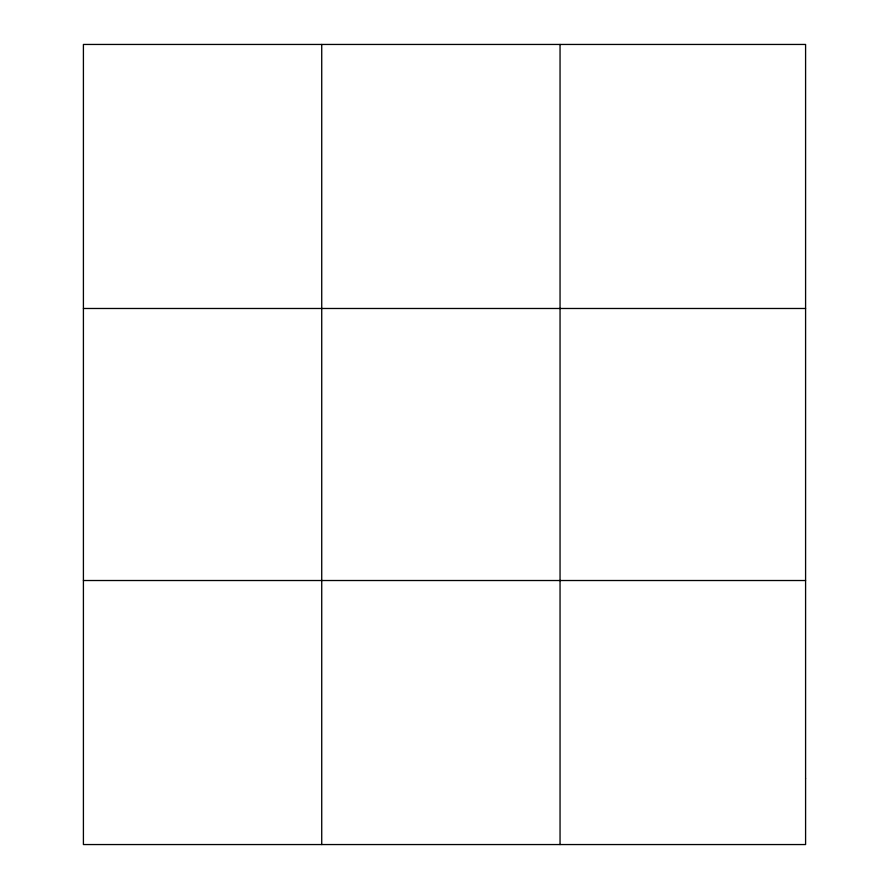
<?xml version="1.0" encoding="UTF-8"?>
<svg xmlns="http://www.w3.org/2000/svg" width="889" height="889" viewBox="0 0 889 889"><rect width="100%" height="100%" fill="white"/><g stroke="black" fill="none" stroke-linecap="round" stroke-linejoin="round"><path stroke-width="1.33" d="M321.729 44.45L321.729 844.55M560.048 44.45L560.048 844.55M83.41 308.483L805.59 308.483M83.41 580.517L805.59 580.517M805.59 778.542L805.59 844.55L83.41 844.55L83.41 44.45L805.59 44.45L805.59 778.542"/></g></svg>
